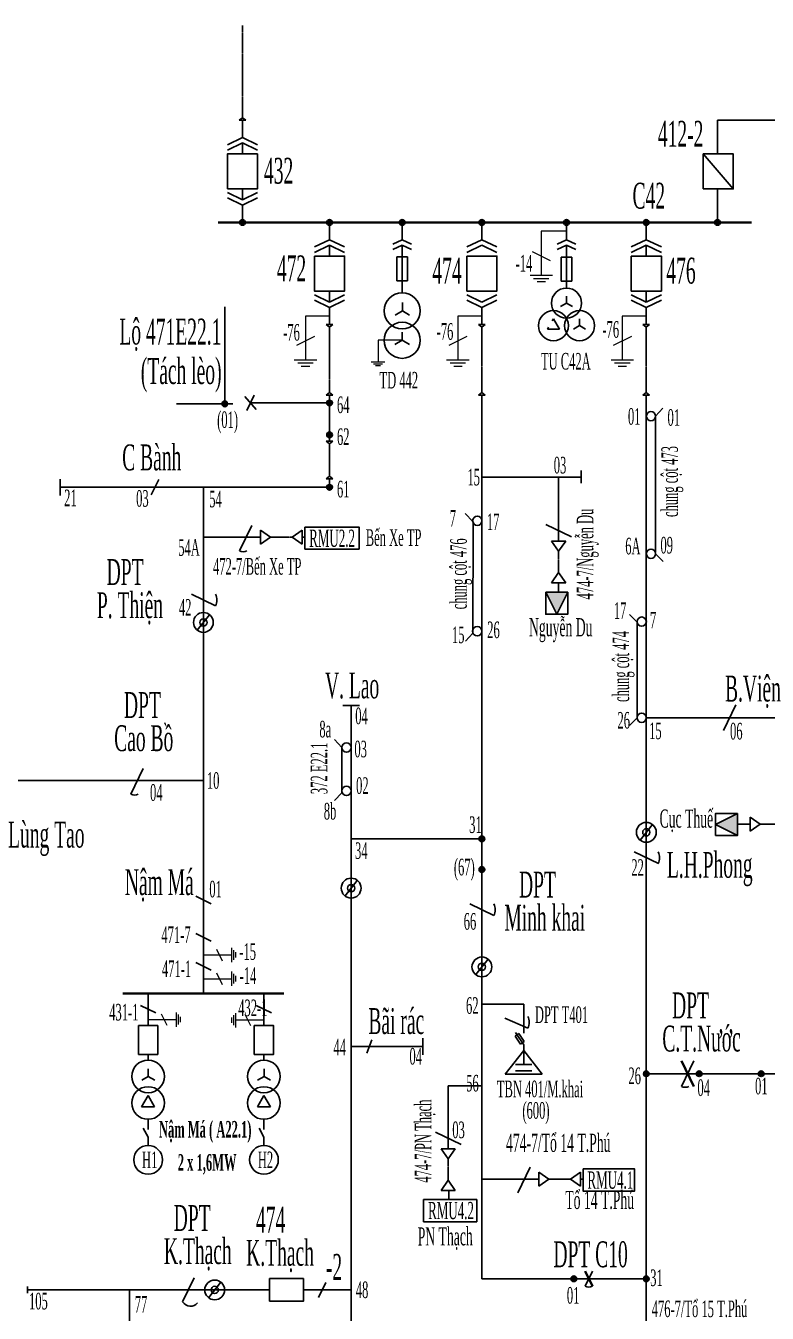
# Model space of a CAD drawing. Header units: inches. Extents: x 5954 to 16840, y 1852 to 5708.
# Drawn here: x 7458.9 to 7684.9, y 4997 to 5389.2 of the extents above; entities that cross this region are included whole.
import ezdxf

# ---------------------------------------------------------------- set-up
doc = ezdxf.new("R2010")
doc.units = ezdxf.units.IN
doc.header["$LTSCALE"] = 0.007
doc.header["$MEASUREMENT"] = 0
doc.linetypes.add('HIDDENX2', pattern=[0.75, 0.5, -0.25])
for name, color, linetype, lineweight in [('0.4+6kV', 6, 'Continuous', 25), ('Cap 22', 170, 'HIDDENX2', 25), ('DZ 22+10', 170, 'Continuous', 25), ('DZ 35', 30, 'Continuous', 25), ('TC 110', 1, 'Continuous', 35), ('TC 22', 170, 'Continuous', 35), ('Tiep dat', 7, 'Continuous', 15)]:
    doc.layers.add(name, color=color, linetype=linetype, lineweight=lineweight)
doc.layers.add('Chu', color=7, linetype='Continuous')
doc.layers.add('so', color=7, linetype='Continuous')
doc.styles.add('chu', font='times.ttf', dxfattribs={"width": 0.5, "height": 0.2})

msp = doc.modelspace()

# ---------------------------------------------------------------- hatches: boundary and pattern name
at = {"layer": 'DZ 22+10'}
for points in [[(7524.08, 5329.3, -1), (7525.81, 5329.3, -1)], [(7550.62, 5329.3, -1), (7552.35, 5329.3, -1)], [(7572.77, 5329.3, -1), (7574.49, 5329.3, -1)], [(7597.06, 5329.3, -1), (7598.79, 5329.3, -1)], [(7622.84, 5329.3, -1), (7624.57, 5329.3, -1)], [(7647.17, 5329.3, -1), (7648.9, 5329.3, -1)], [(7668.85, 5329.3, -1), (7670.58, 5329.3, -1)], [(7518.68, 5274.02, -1), (7520.4, 5274.02, -1)], [(7550.62, 5274.31, -1), (7552.35, 5274.31, -1)], [(7550.62, 5264.6, -1), (7552.35, 5264.6, -1)], [(7550.62, 5248.61, -1), (7552.35, 5248.61, -1)], [(7597.06, 5141.51, -1), (7598.79, 5141.51, -1)], [(7597.06, 5132.21, -1), (7598.79, 5132.21, -1)], [(7647.17, 5069.97, -1), (7648.9, 5069.97, -1)], [(7663.28, 5069.97, -1), (7665.01, 5069.97, -1)], [(7682.19, 5069.97, -1), (7683.92, 5069.97, -1)], [(7625.07, 5007.5, -1), (7626.79, 5007.5, -1)], [(7647.17, 5007.5, -1), (7648.9, 5007.5, -1)]]:
    msp.add_hatch(color=170, dxfattribs=at).paths.add_polyline_path(points)
at = {"layer": 'DZ 22+10', "ltscale": 0.06}
for points in [[(7620.75, 5209.93), (7617.4, 5216.63), (7624.1, 5216.63)], [(7669.15, 5145.9), (7675.85, 5149.25), (7675.85, 5142.55)]]:
    msp.add_hatch(color=256, dxfattribs=at).paths.add_polyline_path(points)

# ---------------------------------------------------------------- linework, layer by layer
at = {"layer": '0.4+6kV'}
for p, q in [((7619.74, 5299.97), (7619.35, 5299.3)), ((7621.56, 5296.81), (7619.74, 5299.97)), ((7627.68, 5297.87), (7627.68, 5299.97)), ((7573.63, 5293.4), (7573.63, 5295.93)), ((7618.23, 5297.36), (7617.91, 5296.81)), ((7621.56, 5296.81), (7617.91, 5296.81)), ((7627.68, 5297.87), (7625.85, 5296.81)), ((7627.68, 5297.87), (7629.5, 5296.81)), ((7573.63, 5293.4), (7571.44, 5292.13)), ((7573.63, 5293.4), (7575.82, 5292.13)), ((7494.22, 5059.9), (7496.2, 5063.33)), ((7496.2, 5063.33), (7498.18, 5059.9)), ((7529.52, 5059.9), (7531.5, 5063.33)), ((7531.5, 5063.33), (7533.47, 5059.9)), ((7498.18, 5059.9), (7494.22, 5059.9)), ((7533.47, 5059.9), (7529.52, 5059.9)), ((7496.2, 5050.64), (7494.72, 5053.39)), ((7496.2, 5052.98), (7496.2, 5056.07)), ((7531.5, 5050.64), (7530.02, 5053.39)), ((7531.5, 5052.98), (7531.5, 5056.07)), ((7496.2, 5048.11), (7496.2, 5050.64)), ((7531.5, 5048.11), (7531.5, 5050.64))]:
    msp.add_line(p, q, dxfattribs=at)
at = {"layer": '0.4+6kV', "color": 20, "ltscale": 0.06}
for p, q in [((7511.18, 5205.08), (7514.92, 5209.81)), ((7511.18, 5205.08), (7514.92, 5209.81)), ((7646.16, 5141.14), (7649.91, 5145.86)), ((7646.16, 5141.14), (7649.91, 5145.86)), ((7556.21, 5124.14), (7559.95, 5128.86)), ((7596.05, 5100.14), (7599.8, 5104.86)), ((7514.62, 5001.72), (7518.36, 5006.45)), ((7514.62, 5001.72), (7518.36, 5006.45))]:
    msp.add_line(p, q, dxfattribs=at)
at = {"layer": '0.4+6kV'}
for centre, radius in [((7619.74, 5297.87), 4.58), ((7627.68, 5297.87), 4.58), ((7573.63, 5293.4), 5.5), ((7496.2, 5061.04), 4.97), ((7531.5, 5061.04), 4.97), ((7496.2, 5043.72), 4.38), ((7496.2, 5043.72), 4.38), ((7531.5, 5043.72), 4.38), ((7531.5, 5043.72), 4.38)]:
    msp.add_circle(centre, radius, dxfattribs=at)
at = {"layer": '0.4+6kV', "color": 20, "ltscale": 0.06}
for centre, radius in [((7513.05, 5207.45), 3.02), ((7513.05, 5207.45), 3.02), ((7513.05, 5207.45), 1.11), ((7648.03, 5143.5), 3.02), ((7648.03, 5143.5), 3.02), ((7648.03, 5143.5), 1.11), ((7558.08, 5126.5), 3.02), ((7558.08, 5126.5), 3.02), ((7558.08, 5126.5), 1.11), ((7597.92, 5102.5), 3.02), ((7597.92, 5102.5), 3.02), ((7597.92, 5102.5), 1.11), ((7516.49, 5004.08), 3.02), ((7516.49, 5004.08), 3.02), ((7516.49, 5004.08), 1.11)]:
    msp.add_circle(centre, radius, dxfattribs=at)
at = {"layer": 'Cap 22'}
for p, q in [((7524.95, 5361.23), (7524.95, 5389.35)), ((7551.49, 5297.37), (7551.49, 5286.81)), ((7551.49, 5277.51), (7551.49, 5297.37)), ((7597.92, 5297.37), (7597.92, 5277.51)), ((7648.03, 5297.37), (7648.03, 5277.51)), ((7551.49, 5252.04), (7551.49, 5261.86)), ((7533.54, 5233.41), (7540.08, 5233.41)), ((7621.31, 5229.17), (7621.31, 5222.63)), ((7689.31, 5146.02), (7682.77, 5146.02)), ((7587.65, 5044.04), (7587.65, 5037.5)), ((7618.35, 5037.85), (7624.89, 5037.85))]:
    msp.add_line(p, q, dxfattribs=at)
at = {"layer": 'DZ 22+10', "color": 170}
for p, q in [((7524.95, 5361.23), (7523.93, 5360.43)), ((7525.96, 5360.43), (7523.93, 5360.43)), ((7524.95, 5361.23), (7525.96, 5360.43)), ((7524.95, 5360.43), (7524.95, 5355.18)), ((7669.72, 5360.43), (7710.08, 5360.43)), ((7669.72, 5360.43), (7669.72, 5350.18)), ((7524.95, 5355.18), (7520.36, 5352.95)), ((7524.95, 5355.18), (7529.53, 5352.95)), ((7524.95, 5353.55), (7520.36, 5351.33)), ((7524.95, 5353.55), (7524.95, 5350.18)), ((7524.95, 5353.55), (7529.53, 5351.33)), ((7520.36, 5350.18), (7529.53, 5350.18)), ((7524.95, 5336.17), (7524.95, 5339.55)), ((7669.72, 5329.3), (7669.72, 5339.55)), ((7524.95, 5336.17), (7520.36, 5338.4)), ((7524.95, 5334.55), (7520.36, 5336.77)), ((7524.95, 5336.17), (7529.53, 5338.4)), ((7524.95, 5334.55), (7529.53, 5336.77)), ((7524.95, 5329.3), (7524.95, 5334.55)), ((7551.49, 5329.3), (7551.49, 5324.05)), ((7573.63, 5329.3), (7573.63, 5324.05)), ((7597.92, 5329.3), (7597.92, 5324.05)), ((7623.71, 5329.3), (7623.71, 5324.05)), ((7648.03, 5329.3), (7648.03, 5324.05)), ((7551.49, 5324.05), (7546.9, 5321.83)), ((7551.49, 5324.05), (7556.07, 5321.83)), ((7573.63, 5324.05), (7570.8, 5322.67)), ((7573.63, 5324.05), (7576.47, 5322.67)), ((7597.92, 5324.05), (7593.34, 5321.83)), ((7597.92, 5324.05), (7602.51, 5321.83)), ((7623.71, 5324.05), (7620.87, 5322.67)), ((7623.71, 5324.05), (7626.54, 5322.67)), ((7648.03, 5324.05), (7643.45, 5321.83)), ((7648.03, 5324.05), (7652.62, 5321.83)), ((7551.49, 5322.43), (7546.9, 5320.2)), ((7551.49, 5322.43), (7551.49, 5319.05)), ((7551.49, 5322.43), (7556.07, 5320.2)), ((7573.63, 5322.43), (7570.8, 5321.05)), ((7573.63, 5322.43), (7576.47, 5321.05)), ((7573.63, 5322.43), (7573.63, 5318.81)), ((7597.92, 5322.43), (7593.34, 5320.2)), ((7597.92, 5322.43), (7602.51, 5320.2)), ((7623.71, 5322.43), (7620.87, 5321.05)), ((7623.71, 5322.43), (7626.54, 5321.05)), ((7623.71, 5309.32), (7623.71, 5322.43)), ((7648.03, 5322.43), (7643.45, 5320.2)), ((7648.03, 5322.43), (7652.62, 5320.2)), ((7648.03, 5322.43), (7648.03, 5319.05)), ((7575.24, 5318.81), (7572.02, 5318.81)), ((7572.02, 5318.81), (7572.02, 5311.5)), ((7573.63, 5307.88), (7573.63, 5318.81)), ((7575.24, 5311.5), (7575.24, 5318.81)), ((7625.32, 5318.69), (7622.1, 5318.69)), ((7622.1, 5318.69), (7622.1, 5311.38)), ((7625.32, 5311.38), (7625.32, 5318.69)), ((7572.02, 5311.5), (7575.24, 5311.5)), ((7622.1, 5311.38), (7625.32, 5311.38)), ((7546.9, 5308.42), (7556.07, 5308.42)), ((7551.49, 5305.05), (7546.9, 5307.27)), ((7551.49, 5305.05), (7551.49, 5308.42)), ((7551.49, 5305.05), (7556.07, 5307.27)), ((7593.34, 5308.42), (7602.51, 5308.42)), ((7597.92, 5305.05), (7593.34, 5307.27)), ((7597.92, 5305.05), (7602.51, 5307.27)), ((7643.45, 5308.42), (7652.62, 5308.42)), ((7648.03, 5305.05), (7643.45, 5307.27)), ((7648.03, 5305.05), (7648.03, 5308.42)), ((7648.03, 5305.05), (7652.62, 5307.27)), ((7519.54, 5274.02), (7519.54, 5303.6)), ((7551.49, 5303.42), (7546.9, 5305.65)), ((7551.49, 5303.42), (7556.07, 5305.65)), ((7551.49, 5298.17), (7551.49, 5303.42)), ((7573.7, 5302.34), (7573.7, 5304.87)), ((7597.92, 5303.42), (7593.34, 5305.65)), ((7597.92, 5303.42), (7602.51, 5305.65)), ((7597.92, 5298.17), (7597.92, 5303.42)), ((7623.71, 5304.74), (7621.88, 5303.69)), ((7623.71, 5304.74), (7623.71, 5306.85)), ((7623.71, 5304.74), (7625.53, 5303.69)), ((7648.03, 5303.42), (7643.45, 5305.65)), ((7648.03, 5303.42), (7652.62, 5305.65)), ((7648.03, 5298.17), (7648.03, 5303.42)), ((7573.7, 5302.34), (7571.51, 5301.07)), ((7573.7, 5302.34), (7575.89, 5301.07)), ((7551.49, 5297.37), (7550.47, 5298.17)), ((7552.5, 5298.17), (7550.47, 5298.17)), ((7551.49, 5297.37), (7552.5, 5298.17)), ((7597.92, 5297.37), (7596.91, 5298.17)), ((7598.94, 5298.17), (7596.91, 5298.17)), ((7597.92, 5297.37), (7598.94, 5298.17)), ((7597.92, 5296.93), (7597.92, 5293.56)), ((7648.03, 5297.37), (7647.02, 5298.17)), ((7649.05, 5298.17), (7647.02, 5298.17)), ((7648.03, 5297.37), (7649.05, 5298.17)), ((7525.67, 5276.27), (7529.1, 5272.37)), ((7526.24, 5271.97), (7528.51, 5276.65)), ((7551.49, 5277.51), (7550.47, 5276.71)), ((7552.5, 5276.71), (7550.47, 5276.71)), ((7551.49, 5277.51), (7552.5, 5276.71)), ((7551.49, 5262.66), (7551.49, 5276.71)), ((7597.92, 5277.51), (7596.91, 5276.71)), ((7598.94, 5276.71), (7596.91, 5276.71)), ((7597.92, 5277.51), (7598.94, 5276.71)), ((7597.92, 5276.71), (7597.92, 5226.63)), ((7648.03, 5277.51), (7647.02, 5276.71)), ((7649.05, 5276.71), (7647.02, 5276.71)), ((7648.03, 5276.71), (7648.03, 5232.94)), ((7648.03, 5277.51), (7649.05, 5276.71)), ((7522, 5274.02), (7504.84, 5274.02)), ((7551.49, 5274.31), (7527.38, 5274.31)), ((7650.83, 5270.32), (7653.09, 5272.71)), ((7650.83, 5228.72), (7650.87, 5270.32)), ((7551.49, 5261.86), (7550.47, 5262.66)), ((7552.5, 5262.66), (7550.47, 5262.66)), ((7551.49, 5261.86), (7552.5, 5262.66)), ((7628.14, 5249.9), (7628.14, 5253.74)), ((7469.37, 5246.13), (7469.37, 5251.1)), ((7551.49, 5248.61), (7469.37, 5248.61)), ((7497.18, 5246.28), (7499.45, 5250.95)), ((7513.05, 5248.61), (7513.05, 5192.36)), ((7551.49, 5252.04), (7550.47, 5251.24)), ((7552.5, 5251.24), (7550.47, 5251.24)), ((7551.49, 5252.04), (7552.5, 5251.24)), ((7551.49, 5248.61), (7551.49, 5251.24)), ((7597.92, 5251.67), (7627.92, 5251.67)), ((7621.31, 5232.25), (7621.31, 5251.43)), ((7592.87, 5240.6), (7595.13, 5238.21)), ((7524.06, 5229.22), (7527.84, 5237.01)), ((7595.2, 5204.18), (7595.23, 5237.84)), ((7617.44, 5237.32), (7625.23, 5233.54)), ((7530.46, 5233.41), (7513.05, 5233.41)), ((7530.46, 5235.56), (7530.46, 5231.27)), ((7530.46, 5235.56), (7533.54, 5233.41)), ((7530.46, 5231.27), (7533.54, 5233.41)), ((7543.16, 5235.56), (7540.08, 5233.41)), ((7540.08, 5233.41), (7543.16, 5231.27)), ((7543.16, 5231.27), (7543.16, 5235.56)), ((7543.16, 5233.41), (7543.97, 5233.43)), ((7648.03, 5232.94), (7648.03, 4829.13)), ((7623.46, 5232.25), (7619.16, 5232.25)), ((7619.16, 5232.25), (7621.31, 5229.17)), ((7623.46, 5232.25), (7621.31, 5229.17)), ((7597.92, 5226.63), (7597.92, 5007.5)), ((7650.87, 5228.39), (7653.13, 5226)), ((7621.31, 5222.63), (7619.16, 5219.55)), ((7623.46, 5219.55), (7621.31, 5222.63)), ((7619.16, 5219.55), (7623.46, 5219.55)), ((7621.31, 5216.71), (7621.31, 5219.55)), ((7516.72, 5212.49), (7509.38, 5216.05)), ((7513.05, 5209.48), (7513.05, 5094.37)), ((7642.95, 5209.89), (7645.21, 5207.49)), ((7645.2, 5178.4), (7645.21, 5207.52)), ((7592.95, 5201.79), (7595.2, 5204.18)), ((7560.65, 5182.11), (7555.51, 5182.11)), ((7558.08, 5141.51), (7558.08, 5182.11)), ((7671.51, 5174.51), (7675.29, 5182.3)), ((7642.94, 5176.01), (7645.2, 5178.4)), ((7648.03, 5178.4), (7688.3, 5178.4)), ((7490.97, 5155.12), (7494.74, 5162.91)), ((7513.05, 5159.31), (7448.69, 5159.31)), ((7679.69, 5148.16), (7679.69, 5143.87)), ((7682.77, 5146.02), (7679.69, 5148.16)), ((7679.69, 5146.02), (7675.94, 5146)), ((7679.69, 5143.87), (7682.77, 5146.02)), ((7597.92, 5141.51), (7558.08, 5141.51)), ((7558.08, 5141.51), (7558.08, 5039.59)), ((7644.37, 5137.52), (7651.7, 5133.97)), ((7510.71, 5124.03), (7515.39, 5121.76)), ((7594.26, 5121.68), (7601.59, 5118.12)), ((7510.71, 5112.65), (7515.39, 5110.38)), ((7510.71, 5103.82), (7515.39, 5101.55)), ((7496.2, 5084.62), (7496.2, 5094.37)), ((7531.5, 5084.62), (7531.5, 5094.37)), ((7493.86, 5090.74), (7498.54, 5088.47)), ((7529.16, 5090.74), (7533.83, 5088.47)), ((7610.67, 5091.17), (7597.92, 5091.17)), ((7610.67, 5091.17), (7610.67, 5082.32)), ((7611.95, 5083.86), (7604.88, 5086.87)), ((7564.43, 5080.25), (7562.84, 5076.18)), ((7579.91, 5075.67), (7579.91, 5080.81)), ((7609.19, 5082.17), (7608.04, 5081.39)), ((7609.67, 5078.98), (7608.04, 5081.39)), ((7608.13, 5082.47), (7610.67, 5078.77)), ((7609.19, 5082.17), (7610.83, 5079.77)), ((7610.83, 5079.77), (7609.67, 5078.98)), ((7496.2, 5074.12), (7496.2, 5075.85)), ((7531.5, 5074.12), (7531.5, 5075.85)), ((7558.08, 5078.24), (7579.91, 5078.24)), ((7605.06, 5069.82), (7610.67, 5077.02)), ((7610.67, 5078.77), (7610.67, 5072.72)), ((7616.27, 5069.82), (7610.67, 5077.02)), ((7608.2, 5072.72), (7613.14, 5072.72)), ((7658.77, 5066.08), (7662.55, 5073.87)), ((7496.26, 5069.11), (7494.28, 5067.97)), ((7496.26, 5069.11), (7496.26, 5071.4)), ((7496.26, 5069.11), (7498.24, 5067.97)), ((7531.56, 5069.11), (7529.58, 5067.97)), ((7531.56, 5069.11), (7531.56, 5071.4)), ((7531.56, 5069.11), (7533.54, 5067.97)), ((7616.27, 5069.82), (7605.06, 5069.82)), ((7608.2, 5070.83), (7613.14, 5070.83)), ((7690.58, 5069.97), (7648.03, 5069.97)), ((7587.65, 5047.12), (7587.65, 5066.31)), ((7587.65, 5066.31), (7597.92, 5066.31)), ((7583.78, 5052.19), (7591.57, 5048.42)), ((7589.8, 5047.12), (7585.5, 5047.12)), ((7585.5, 5047.12), (7587.65, 5044.04)), ((7589.8, 5047.12), (7587.65, 5044.04)), ((7608.87, 5033.66), (7612.65, 5041.45)), ((7558.08, 5039.59), (7558.08, 4981.72)), ((7587.65, 5037.5), (7585.5, 5034.42)), ((7589.8, 5034.42), (7587.65, 5037.5)), ((7615.27, 5037.85), (7597.86, 5037.85)), ((7615.27, 5040), (7615.27, 5035.7)), ((7615.27, 5040), (7618.35, 5037.85)), ((7615.27, 5035.7), (7618.35, 5037.85)), ((7627.97, 5040), (7624.89, 5037.85)), ((7624.89, 5037.85), (7627.97, 5035.7)), ((7627.97, 5035.7), (7627.97, 5040)), ((7627.97, 5037.85), (7628.78, 5037.87)), ((7585.5, 5034.42), (7589.8, 5034.42)), ((7587.8, 5031.59), (7587.8, 5034.42)), ((7629.36, 5005.21), (7631.59, 5009.8)), ((7506.72, 5000.42), (7510.27, 5007.75)), ((7548.11, 5001.79), (7550.33, 5006.37)), ((7648.03, 5007.5), (7597.92, 5007.5)), ((7459.41, 5003.05), (7459.41, 5005.12)), ((7459.41, 5004.08), (7533.2, 5004.08)), ((7490.55, 5004.08), (7490.55, 4961.36)), ((7543.52, 5004.08), (7558.08, 5004.08))]:
    msp.add_line(p, q, dxfattribs=at)
at = {"layer": 'DZ 22+10'}
msp.add_line((7665.36, 5350.18), (7674.53, 5339.55), dxfattribs=at)
at = {"layer": 'DZ 22+10', "ltscale": 0.06}
for p, q in [((7620.75, 5209.93), (7617.4, 5216.63)), ((7624.1, 5216.63), (7620.75, 5209.93)), ((7669.15, 5145.9), (7675.85, 5149.25)), ((7675.85, 5142.55), (7669.15, 5145.9))]:
    msp.add_line(p, q, dxfattribs=at)
at = {"layer": 'DZ 22+10', "color": 170}
for points in [[(7520.36, 5339.55), (7529.53, 5339.55), (7529.53, 5350.18), (7520.36, 5350.18)], [(7665.36, 5339.55), (7674.53, 5339.55), (7674.53, 5350.18), (7665.36, 5350.18)], [(7546.9, 5319.05), (7556.07, 5319.05), (7556.07, 5308.42), (7546.9, 5308.42)], [(7593.34, 5319.05), (7602.51, 5319.05), (7602.51, 5308.42), (7593.34, 5308.42)], [(7643.45, 5319.05), (7652.62, 5319.05), (7652.62, 5308.42), (7643.45, 5308.42)], [(7543.97, 5236.49), (7560.52, 5236.49), (7560.52, 5229.78), (7543.97, 5229.78)], [(7493.28, 5084.62), (7493.28, 5075.85), (7499.12, 5075.85), (7499.12, 5084.62)], [(7528.57, 5084.62), (7528.57, 5075.85), (7534.42, 5075.85), (7534.42, 5084.62)], [(7628.78, 5040.93), (7644.46, 5040.93), (7644.46, 5034.22), (7628.78, 5034.22)], [(7580.16, 5031.59), (7596.33, 5031.59), (7596.33, 5024.88), (7580.16, 5024.88)], [(7533.2, 5000.65), (7543.52, 5000.65), (7543.52, 5007.52), (7533.2, 5007.52)]]:
    msp.add_lwpolyline(points, close=True, dxfattribs=at)
at = {"layer": 'DZ 22+10', "ltscale": 0.06}
for points in [[(7617.4, 5216.63), (7624.1, 5216.63), (7624.1, 5209.93), (7617.4, 5209.93)], [(7675.85, 5149.25), (7675.85, 5142.55), (7669.15, 5142.55), (7669.15, 5149.25)]]:
    msp.add_lwpolyline(points, close=True, dxfattribs=at)
at = {"layer": 'DZ 22+10', "color": 170}
for centre, radius in [((7524.95, 5329.3), 0.864), ((7551.49, 5329.3), 0.864), ((7573.63, 5329.3), 0.864), ((7597.92, 5329.3), 0.864), ((7623.71, 5329.3), 0.864), ((7648.03, 5329.3), 0.864), ((7669.72, 5329.3), 0.864), ((7573.63, 5302.38), 5.5), ((7623.71, 5304.74), 4.58), ((7519.54, 5274.02), 0.864), ((7551.49, 5274.31), 0.864), ((7649.45, 5270.29), 1.42), ((7551.49, 5264.6), 0.864), ((7551.49, 5248.61), 0.864), ((7596.53, 5238.41), 1.42), ((7649.45, 5228.37), 1.42), ((7596.5, 5204.75), 1.42), ((7646.62, 5207.69), 1.42), ((7646.62, 5178.4), 1.42), ((7556.66, 5169.34), 1.42), ((7556.66, 5156.14), 1.42), ((7597.92, 5141.51), 0.864), ((7597.92, 5132.21), 0.864), ((7496.2, 5069.15), 4.97), ((7531.5, 5069.15), 4.97), ((7648.03, 5069.97), 0.864), ((7664.14, 5069.97), 0.864), ((7683.05, 5069.97), 0.864), ((7625.93, 5007.5), 0.864), ((7648.03, 5007.5), 0.864)]:
    msp.add_circle(centre, radius, dxfattribs=at)
for centre, radius, start, end in [((7525.17, 5231.51), 2.55, 244.1246, 295.8754), ((7513.05, 5214.27), 4.07, 334.1246, 25.8754), ((7492.08, 5157.41), 2.55, 244.1246, 295.8754), ((7648.03, 5135.74), 4.07, 334.1246, 25.8754), ((7597.92, 5119.9), 4.07, 334.1246, 25.8754), ((7608.29, 5085.64), 4.07, 334.1246, 25.8754), ((7659.88, 5068.37), 2.55, 244.1246, 295.8754), ((7630.48, 5007.5), 2.55, 244.1246, 295.8754)]:
    msp.add_arc(centre, radius, start, end, dxfattribs=at)
at = {"layer": 'DZ 22+10'}
msp.add_arc((7509.1, 5001.96), 2.84, 212.9583, 319.9872, dxfattribs=at)
at = {"layer": 'DZ 35'}
for p, q in [((7552.99, 5171.77), (7555.24, 5169.38)), ((7555.23, 5155.57), (7555.24, 5169.38)), ((7552.97, 5153.18), (7555.23, 5155.57))]:
    msp.add_line(p, q, dxfattribs=at)
at = {"layer": 'TC 110', "color": 1}
for p, q in [((7658.77, 5073.87), (7662.55, 5066.08)), ((7629.36, 5009.8), (7631.59, 5005.21))]:
    msp.add_line(p, q, dxfattribs=at)
at = {"layer": 'TC 22'}
for p, q in [((7680.04, 5329.3), (7517.53, 5329.3)), ((7488.5, 5094.37), (7537.6, 5094.37))]:
    msp.add_line(p, q, dxfattribs=at)
at = {"layer": 'Tiep dat'}
for p, q in [((7623.71, 5326.68), (7616.02, 5326.68)), ((7616.02, 5326.68), (7616.02, 5319.07)), ((7616.02, 5326.68), (7616.02, 5319.07)), ((7616.02, 5326.68), (7616.02, 5319.07)), ((7613.27, 5320.41), (7618.77, 5317.74)), ((7613.27, 5320.41), (7618.77, 5317.74)), ((7613.27, 5320.41), (7618.77, 5317.74)), ((7616.02, 5319.07), (7616.02, 5313.2)), ((7616.02, 5319.07), (7616.02, 5313.2)), ((7616.02, 5319.07), (7616.02, 5313.2)), ((7612.59, 5313.2), (7619.46, 5313.2)), ((7612.59, 5313.2), (7619.46, 5313.2)), ((7612.59, 5313.2), (7619.46, 5313.2)), ((7613.67, 5312.26), (7618.37, 5312.26)), ((7613.67, 5312.26), (7618.37, 5312.26)), ((7613.67, 5312.26), (7618.37, 5312.26)), ((7614.73, 5311.35), (7617.32, 5311.35)), ((7614.73, 5311.35), (7617.32, 5311.35)), ((7614.73, 5311.35), (7617.32, 5311.35)), ((7551.49, 5300.8), (7544.17, 5300.8)), ((7544.17, 5300.8), (7544.17, 5293.2)), ((7544.17, 5300.8), (7544.17, 5293.2)), ((7544.17, 5300.8), (7544.17, 5293.2)), ((7597.92, 5300.8), (7590.61, 5300.8)), ((7590.61, 5300.8), (7590.61, 5293.2)), ((7590.61, 5300.8), (7590.61, 5293.2)), ((7590.61, 5300.8), (7590.61, 5293.2)), ((7648.03, 5300.8), (7640.72, 5300.8)), ((7640.72, 5300.8), (7640.72, 5293.2)), ((7640.72, 5300.8), (7640.72, 5293.2)), ((7640.72, 5300.8), (7640.72, 5293.2)), ((7546.92, 5294.53), (7541.42, 5291.86)), ((7546.92, 5294.53), (7541.42, 5291.86)), ((7546.92, 5294.53), (7541.42, 5291.86)), ((7544.17, 5293.2), (7544.17, 5287.33)), ((7544.17, 5293.2), (7544.17, 5287.33)), ((7544.17, 5293.2), (7544.17, 5287.33)), ((7573.63, 5293.4), (7566.26, 5293.4)), ((7566.26, 5293.4), (7566.26, 5286.71)), ((7593.36, 5294.53), (7587.86, 5291.86)), ((7593.36, 5294.53), (7587.86, 5291.86)), ((7593.36, 5294.53), (7587.86, 5291.86)), ((7590.61, 5293.2), (7590.61, 5287.33)), ((7590.61, 5293.2), (7590.61, 5287.33)), ((7590.61, 5293.2), (7590.61, 5287.33)), ((7643.47, 5294.53), (7637.97, 5291.86)), ((7643.47, 5294.53), (7637.97, 5291.86)), ((7643.47, 5294.53), (7637.97, 5291.86)), ((7640.72, 5293.2), (7640.72, 5287.33)), ((7640.72, 5293.2), (7640.72, 5287.33)), ((7640.72, 5293.2), (7640.72, 5287.33)), ((7547.61, 5287.33), (7540.74, 5287.33)), ((7547.61, 5287.33), (7540.74, 5287.33)), ((7547.61, 5287.33), (7540.74, 5287.33)), ((7546.52, 5286.39), (7541.82, 5286.39)), ((7546.52, 5286.39), (7541.82, 5286.39)), ((7546.52, 5286.39), (7541.82, 5286.39)), ((7545.47, 5285.47), (7542.88, 5285.47)), ((7545.47, 5285.47), (7542.88, 5285.47)), ((7545.47, 5285.47), (7542.88, 5285.47)), ((7568.32, 5286.71), (7564.2, 5286.71)), ((7567.67, 5286.15), (7564.85, 5286.15)), ((7567.04, 5285.6), (7565.48, 5285.6)), ((7594.05, 5287.33), (7587.17, 5287.33)), ((7594.05, 5287.33), (7587.17, 5287.33)), ((7594.05, 5287.33), (7587.17, 5287.33)), ((7592.96, 5286.39), (7588.26, 5286.39)), ((7592.96, 5286.39), (7588.26, 5286.39)), ((7592.96, 5286.39), (7588.26, 5286.39)), ((7591.91, 5285.47), (7589.32, 5285.47)), ((7591.91, 5285.47), (7589.32, 5285.47)), ((7591.91, 5285.47), (7589.32, 5285.47)), ((7644.16, 5287.33), (7637.28, 5287.33)), ((7644.16, 5287.33), (7637.28, 5287.33)), ((7644.16, 5287.33), (7637.28, 5287.33)), ((7643.07, 5286.39), (7638.37, 5286.39)), ((7643.07, 5286.39), (7638.37, 5286.39)), ((7643.07, 5286.39), (7638.37, 5286.39)), ((7642.02, 5285.47), (7639.43, 5285.47)), ((7642.02, 5285.47), (7639.43, 5285.47)), ((7642.02, 5285.47), (7639.43, 5285.47)), ((7517.05, 5107.9), (7518.75, 5104.4)), ((7517.05, 5107.9), (7518.75, 5104.4)), ((7517.05, 5107.9), (7518.75, 5104.4)), ((7521.64, 5108.34), (7521.64, 5103.96)), ((7521.64, 5108.34), (7521.64, 5103.96)), ((7521.64, 5108.34), (7521.64, 5103.96)), ((7522.24, 5107.65), (7522.24, 5104.65)), ((7522.24, 5107.65), (7522.24, 5104.65)), ((7522.24, 5107.65), (7522.24, 5104.65)), ((7513.05, 5106.15), (7517.9, 5106.15)), ((7513.05, 5106.15), (7517.9, 5106.15)), ((7513.05, 5106.15), (7517.9, 5106.15)), ((7517.9, 5106.15), (7521.64, 5106.15)), ((7517.9, 5106.15), (7521.64, 5106.15)), ((7517.9, 5106.15), (7521.64, 5106.15)), ((7522.82, 5106.98), (7522.82, 5105.33)), ((7522.82, 5106.98), (7522.82, 5105.33)), ((7522.82, 5106.98), (7522.82, 5105.33)), ((7517.05, 5100.66), (7518.75, 5097.16)), ((7517.05, 5100.66), (7518.75, 5097.16)), ((7517.05, 5100.66), (7518.75, 5097.16)), ((7521.64, 5101.1), (7521.64, 5096.72)), ((7521.64, 5101.1), (7521.64, 5096.72)), ((7521.64, 5101.1), (7521.64, 5096.72)), ((7522.24, 5100.41), (7522.24, 5097.41)), ((7522.24, 5100.41), (7522.24, 5097.41)), ((7522.24, 5100.41), (7522.24, 5097.41)), ((7522.82, 5099.73), (7522.82, 5098.08)), ((7522.82, 5099.73), (7522.82, 5098.08)), ((7522.82, 5099.73), (7522.82, 5098.08)), ((7513.05, 5098.91), (7517.9, 5098.91)), ((7513.05, 5098.91), (7517.9, 5098.91)), ((7513.05, 5098.91), (7517.9, 5098.91)), ((7517.9, 5098.91), (7521.64, 5098.91)), ((7517.9, 5098.91), (7521.64, 5098.91)), ((7517.9, 5098.91), (7521.64, 5098.91)), ((7500.19, 5088.21), (7501.89, 5084.7)), ((7500.19, 5088.21), (7501.89, 5084.7)), ((7500.19, 5088.21), (7501.89, 5084.7)), ((7504.79, 5088.65), (7504.79, 5084.27)), ((7504.79, 5088.65), (7504.79, 5084.27)), ((7504.79, 5088.65), (7504.79, 5084.27)), ((7505.39, 5087.96), (7505.39, 5084.96)), ((7505.39, 5087.96), (7505.39, 5084.96)), ((7505.39, 5087.96), (7505.39, 5084.96)), ((7522.31, 5084.76), (7522.31, 5087.75)), ((7522.31, 5084.76), (7522.31, 5087.75)), ((7522.31, 5084.76), (7522.31, 5087.75)), ((7522.91, 5084.06), (7522.91, 5088.45)), ((7522.91, 5084.06), (7522.91, 5088.45)), ((7522.91, 5084.06), (7522.91, 5088.45)), ((7527.5, 5084.5), (7525.8, 5088.01)), ((7527.5, 5084.5), (7525.8, 5088.01)), ((7527.5, 5084.5), (7525.8, 5088.01)), ((7496.2, 5086.46), (7501.04, 5086.46)), ((7496.2, 5086.46), (7501.04, 5086.46)), ((7496.2, 5086.46), (7501.04, 5086.46)), ((7501.04, 5086.46), (7504.79, 5086.46)), ((7501.04, 5086.46), (7504.79, 5086.46)), ((7501.04, 5086.46), (7504.79, 5086.46)), ((7505.97, 5087.28), (7505.97, 5085.63)), ((7505.97, 5087.28), (7505.97, 5085.63)), ((7505.97, 5087.28), (7505.97, 5085.63)), ((7521.72, 5085.43), (7521.72, 5087.08)), ((7521.72, 5085.43), (7521.72, 5087.08)), ((7521.72, 5085.43), (7521.72, 5087.08)), ((7526.65, 5086.25), (7522.91, 5086.25)), ((7526.65, 5086.25), (7522.91, 5086.25)), ((7526.65, 5086.25), (7522.91, 5086.25)), ((7531.5, 5086.25), (7526.65, 5086.25)), ((7531.5, 5086.25), (7526.65, 5086.25)), ((7531.5, 5086.25), (7526.65, 5086.25))]:
    msp.add_line(p, q, dxfattribs=at)

# ---------------------------------------------------------------- texts
at = {"layer": 'Chu', "style": 'chu', "width": 0.5}
for s, p in [('412-2', (7651.54, 5352.39)), ('432', (7531.52, 5341.13)), ('C42', (7643.83, 5333.52)), ('472', (7535.45, 5311.38)), ('474', (7582.83, 5310.68)), ('476', (7654.14, 5310.69)), ('C Bành', (7488.3, 5253.79)), ('V. Lao', (7550.11, 5184.31)), (' B.Viện', (7670.53, 5183.36)), ('Lùng Tao', (7453.52, 5138.86)), ('Nậm Má', (7489.11, 5124.38)), (' Bãi rác', (7561.84, 5082.06))]:
    msp.add_text(s, height=7.882, dxfattribs=at).set_placement(p)
at = {"layer": 'Chu', "attachment_point": 1, "line_spacing_factor": 0.769231, "style": 'chu'}
for s, insert, char_height, width in [('Lộ 471E22.1', (7487.45, 5300), 7.8819, 40.4306), ('(Tách lèo)', (7493.97, 5287.97), 7.882, 40.4306), ('\\P{\\fTimes New Roman|b0|i0|c163|p18;RMU}2.2', (7545.29, 5242.44), 5.2414, 26.8863), ('  DPT \\PP. Thiện', (7480.58, 5226.75), 7.882, 40.4306), ('Nguyễn Du', (7612.29, 5208.75), 5.517, 28.3014), ('  DPT\\PCao Bồ', (7485.86, 5186.23), 7.882, 40.4306), ('\\PCục Thuế', (7652.08, 5157.52), 5.517, 28.3014), (' \\PL.H.Phong', (7654.3, 5147.64), 7.882, 40.4306), ('   DPT\\PMinh khai', (7604.77, 5131.52), 7.882, 40.4306), ('  DPT \\PC.T.N{\\fTimes New Roman|b0|i0|c163|p18;ư}ớc', (7652.91, 5094.72), 7.8819, 40.4306), ('474-7/Tổ 14 T.Phú', (7605.27, 5051.67), 5.5173, 34.9176), ('\\P{\\fTimes New Roman|b0|i0|c163|p18;RMU}4.1', (7630.09, 5046.89), 5.2414, 26.8863), ('Tổ 14 T.Phú', (7623.35, 5034.27), 5.5173, 28.3014), ('  DPT\\PK.Thạch', (7501.02, 5029.95), 7.882, 40.4306), ('  474\\PK.Thạch', (7526.09, 5029.44), 7.882, 40.4306), ('\\P{\\fTimes New Roman|b0|i0|c163|p18;RMU}4.2', (7581.53, 5037.61), 5.2414, 26.8863), ('DPT C10', (7619.72, 5018.89), 7.882, 55.1381), ('-2', (7550.38, 5015.04), 7.882, 40.4306)]:
    msp.add_mtext(s, dxfattribs=dict(at, insert=insert, char_height=char_height, width=width))
at = {"layer": 'Chu', "insert": (7578.32, 5030.21), "char_height": 5.5173, "width": 28.3014, "attachment_point": 1, "rotation": 0.2331, "line_spacing_factor": 0.769231, "style": 'chu'}
msp.add_mtext('{\\fTimes New Roman|b0|i0|c163|p18;\\P}PN Thạch', dxfattribs=at)
at = {"layer": 'so', "style": 'chu', "width": 0.5}
for s, height, p in [('-14', 5.052, (7608.18, 5314.35)), ('-76', 5.052, (7537.36, 5293.31)), ('-76', 5.052, (7584.14, 5293.58)), ('-76', 5.052, (7634.65, 5294.2)), ('TU C42A', 5.052, (7615.93, 5284.5)), ('TD 442', 5.052, (7566.72, 5278.73)), ('64', 5.052, (7553.76, 5271.24)), ('(01)', 5.052, (7517.24, 5266.7)), ('01', 5.052, (7642.44, 5267.69)), ('01', 5.052, (7654.5, 5267.38)), ('62', 5.052, (7553.76, 5261.53)), ('03', 5.052, (7619.84, 5252.85)), ('15', 5.052, (7593.52, 5249.2)), ('61', 5.052, (7553.76, 5245.55)), ('21', 5.052, (7470.61, 5242.87)), ('03', 5.052, (7492.56, 5242.71)), ('54', 5.052, (7514.82, 5242.53)), ('7', 5.05, (7588.12, 5236.63)), ('17', 5.052, (7599.44, 5235.58)), ('54A', 5.052, (7505.38, 5227.74)), ('Bến Xe TP', 5.052, (7562.54, 5230.78)), ('6A', 5.052, (7641.62, 5228.18)), ('09', 5.052, (7652.35, 5228.46)), ('472-7/Bến Xe TP', 5.0525, (7515.99, 5222.01)), ('42', 5.052, (7505.59, 5209.52)), ('17', 5.052, (7638.12, 5208.52)), ('7', 5.05, (7649.15, 5205.6)), ('15', 5.052, (7588.79, 5201.14)), ('26', 5.052, (7599.55, 5202.67)), ('04', 5.052, (7559.33, 5176.44)), ('26', 5.052, (7639.25, 5175.11)), ('8a', 5.052, (7548.39, 5172.42)), ('15', 5.052, (7648.89, 5171.9)), ('06', 5.052, (7673.55, 5171.8)), ('03', 5.052, (7559.08, 5166.36)), ('04', 5.052, (7496.78, 5153.1)), ('10', 5.052, (7514.12, 5156.78)), ('02', 5.052, (7559.59, 5155.22)), ('8b', 5.052, (7549.74, 5147.41)), ('31', 5.052, (7594.05, 5143.31)), ('34', 5.052, (7559.26, 5135.4)), ('(67)', 5.052, (7589.39, 5130.4)), ('22', 5.052, (7643.47, 5130.25)), ('01', 5.052, (7514.86, 5123.69)), ('66', 5.052, (7592.39, 5113.85)), ('471-7', 5.052, (7500.25, 5109.8)), ('-15', 5.052, (7524, 5104.65)), ('471-1', 5.052, (7500.41, 5099.41)), ('-14', 5.052, (7524.07, 5097.33)), ('432-1', 5.052, (7523.67, 5087.5)), ('62', 5.052, (7593.09, 5088.21)), ('431-1', 5.052, (7484.35, 5086.18)), ('44', 5.052, (7552.69, 5075.54)), ('04', 5.052, (7575.85, 5072.74)), ('26', 5.052, (7642.59, 5066.8)), ('56', 5.052, (7593.14, 5064.56)), ('04', 5.052, (7663.62, 5063.18)), ('01', 5.052, (7681.18, 5063.67)), ('(600)', 5.052, (7610.27, 5056.25)), ('03', 5.052, (7588.91, 5050.34)), ('H1', 5.052, (7494.35, 5041.19)), ('H2', 5.052, (7529.65, 5041.19)), ('31', 5.052, (7649.22, 5005.27)), ('48', 5.052, (7559.5, 5001.6)), ('105', 5.052, (7459.9, 4998.16)), ('77', 5.052, (7492.13, 4997.19)), ('01', 5.052, (7623.82, 4999.91)), ('476-7/Tổ 15 T.Phú', 5.0525, (7649.68, 4995.81))]:
    msp.add_text(s, height=height, dxfattribs=at).set_placement(p)
for s, height, p in [('chung cột 473', 5.0525, (7657.66, 5239.56)), ('474-7/Nguyễn Du', 5.0525, (7631.89, 5214.46)), ('chung cột 476', 5.0525, (7593.31, 5211.44)), ('chung cột 474', 5.0525, (7642.8, 5183.21)), ('372 E22.1', 5.052, (7550.83, 5155.14)), ('474-7/PN Thạch', 5.0525, (7582.53, 5036.75))]:
    msp.add_text(s, height=height, rotation=90, dxfattribs=at).set_placement(p)
at = {"layer": 'so', "attachment_point": 1, "style": 'chu'}
for s, insert, char_height, width, line_spacing_factor in [('DPT T401', (7614.08, 5090.48), 5.052, 24.1693, 0.769231), ('TBN 401/M.khai', (7602.49, 5067.84), 5.0525, 27.1936, 0.769231), ('{\\fTimes New Roman|b1|i0|c0|p18;Nậm Má ( A22.1)\\P      2 x 1,6MW}', (7499.51, 5055.56), 5.0525, 54.2721, 1.2)]:
    msp.add_mtext(s, dxfattribs=dict(at, insert=insert, char_height=char_height, width=width, line_spacing_factor=line_spacing_factor))

doc.saveas('drawing.dxf')
